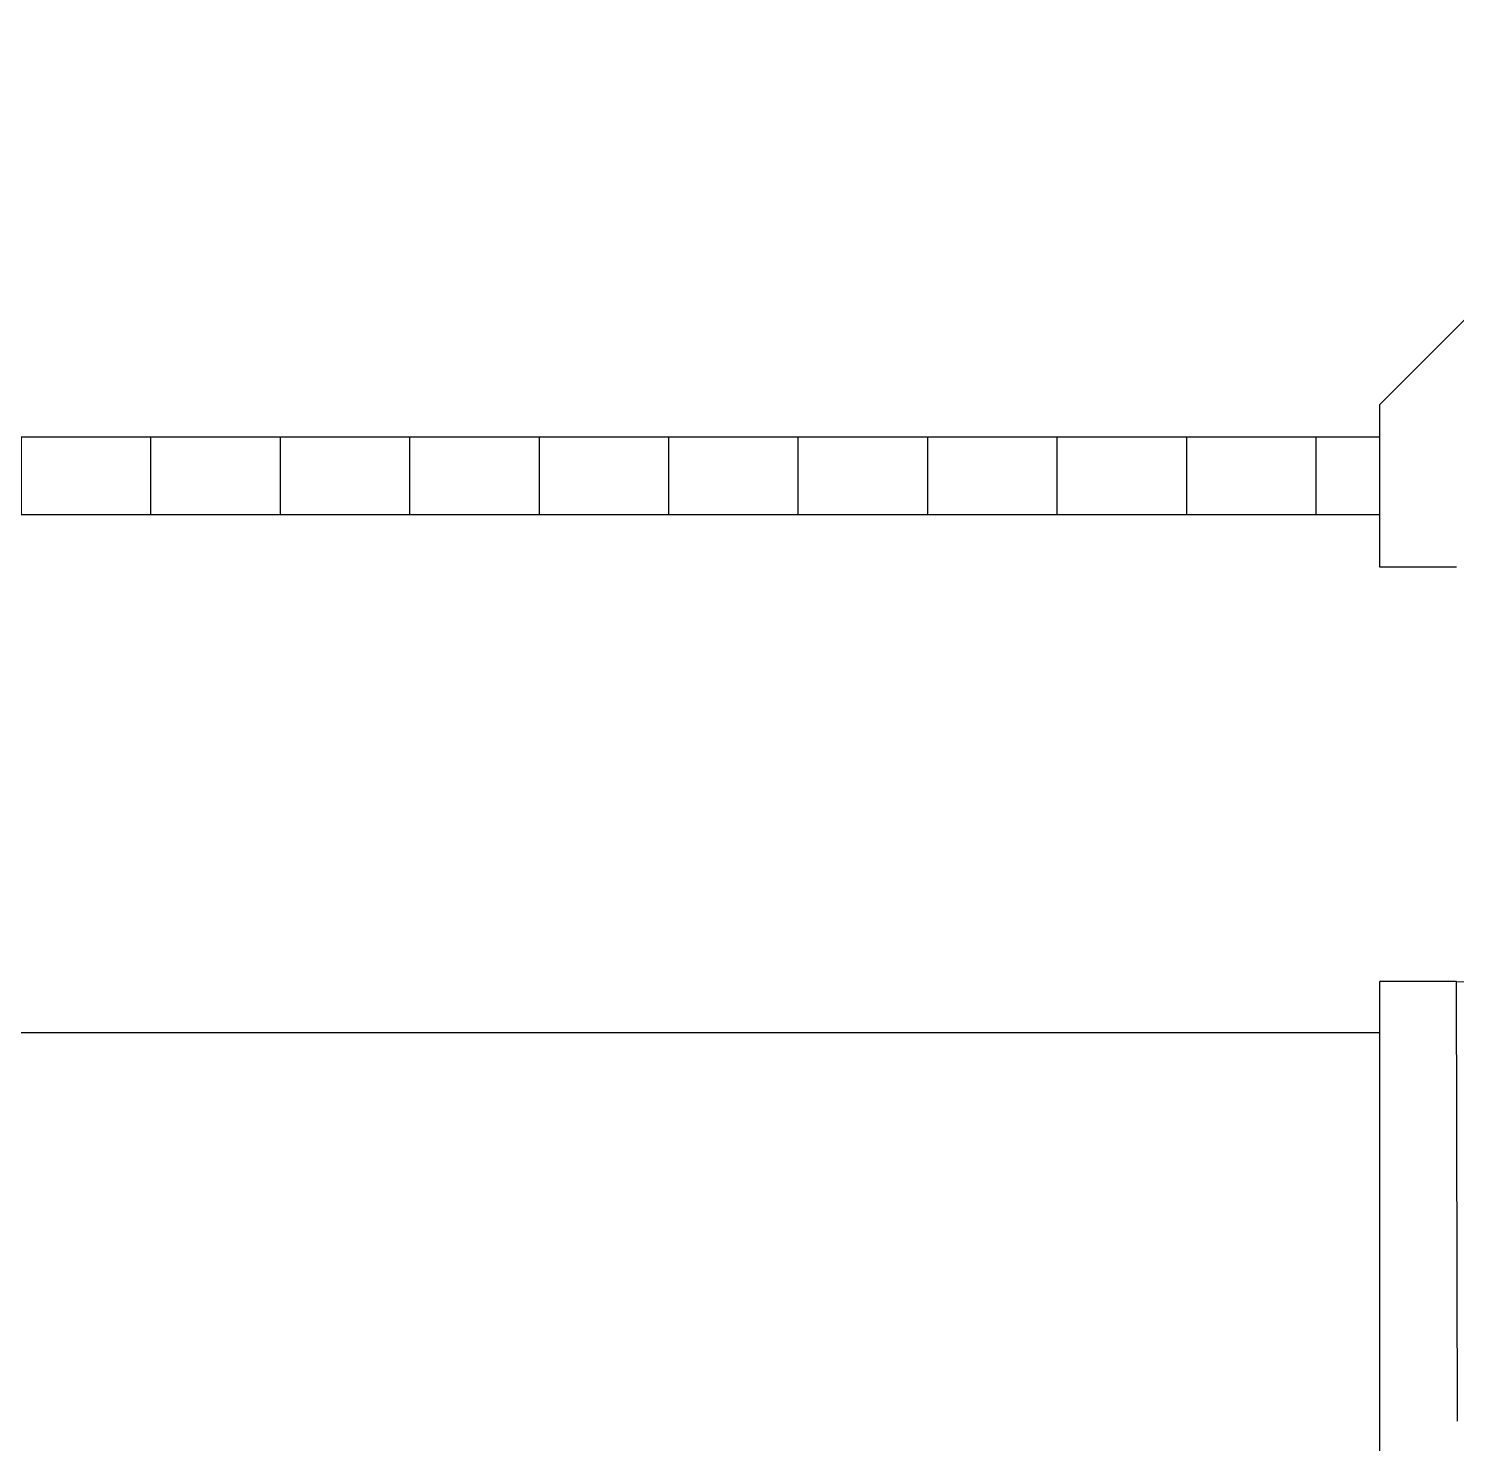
# Model space of a CAD drawing. Extents: x 33 to 1815, y -14679 to 245.
# Drawn here: x 43.014 to 45.771, y 5.249 to 7.98 of the extents above; entities that cross this region are included whole.
import ezdxf

# ---------------------------------------------------------------- set-up
doc = ezdxf.new("R2010")
doc.units = 0
doc.header["$MEASUREMENT"] = 0
for name, color, linetype in [('CP-CAR', 7, 'CONTINUOUS'), ('PAREDE', 6, 'CONTINUOUS'), ('PORTA', 3, 'CONTINUOUS')]:
    doc.layers.add(name, color=color, linetype=linetype)

msp = doc.modelspace()

# ---------------------------------------------------------------- hatches: boundary and pattern name
at = {"layer": 'PORTA'}
h = msp.add_hatch(dxfattribs=at)
h.set_pattern_fill('_USER,_O', color=1, scale=0.25, angle=90, pattern_type=0)
h.set_pattern_definition([(90, (0, 0), (-0.25, 2e-17), [])])
h.paths.add_polyline_path([(45.6227, 7.1923), (42.6227, 7.1923), (42.6227, 7.0423), (45.6227, 7.0423)])

# ---------------------------------------------------------------- linework, layer by layer
at = {"layer": 'CP-CAR'}
msp.add_line((42.6227, 7.1923), (45.6227, 7.1923), dxfattribs=at)
at = {"layer": 'PAREDE'}
for p, q in [((45.6227, 7.2544), (46.3485, 7.9802)), ((45.6227, 6.9406), (45.6227, 7.2544)), ((45.7708, 6.9406), (45.6227, 6.9406)), ((45.6227, 5.0628), (45.6227, 6.1406)), ((45.7708, 6.1406), (45.6227, 6.1406)), ((45.7727, 5.2923), (45.7708, 6.1406))]:
    msp.add_line(p, q, dxfattribs=at)
at = {"layer": 'PORTA', "color": 1}
for p, q in [((42.6227, 7.1923), (45.6227, 7.1923)), ((42.6227, 7.0423), (45.6227, 7.0423)), ((42.6227, 6.0423), (45.6227, 6.0423))]:
    msp.add_line(p, q, dxfattribs=at)
msp.add_arc((45.7977, 6.9156), 0.7755, 268.0117, 1.8475, dxfattribs=at)

doc.saveas('drawing.dxf')
